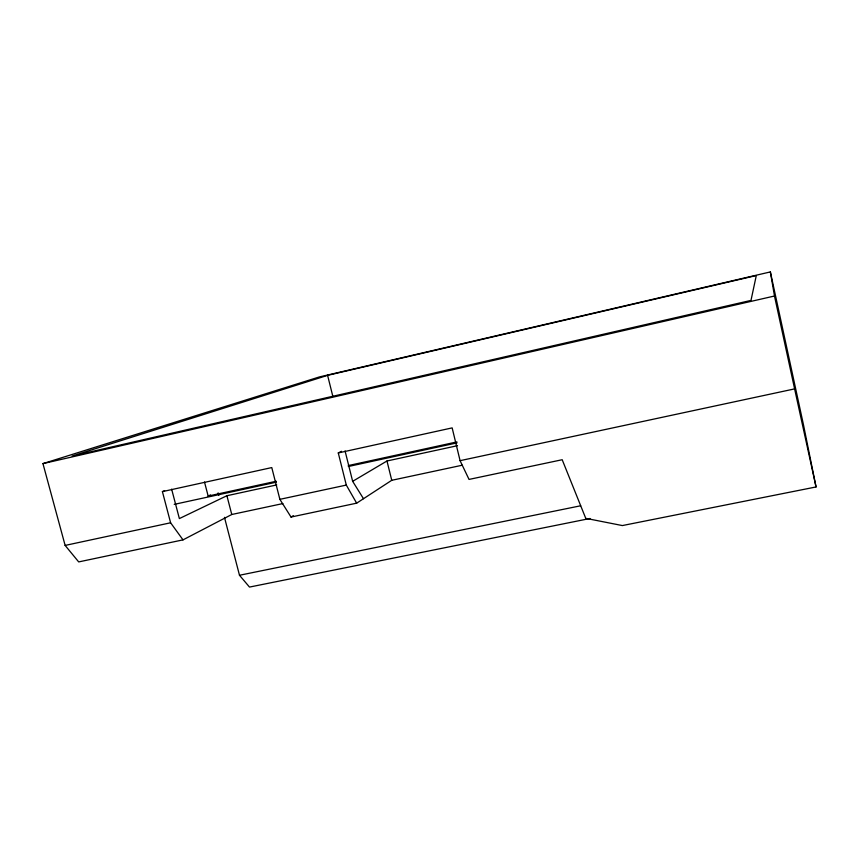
<?xml version="1.0" encoding="UTF-8"?>
<svg xmlns="http://www.w3.org/2000/svg" width="859" height="859" viewBox="0 0 859 859"><rect width="100%" height="100%" fill="white"/><g stroke="black" fill="none" stroke-linecap="round" stroke-linejoin="round"><path stroke-width="1.29" d="M282.869 503.578L231.769 514.498L183.01 539.871L170.608 522.787L162.405 491.627L271.777 467.575L279.873 499.337L291.018 517.043L356.657 503.17L391.747 480.299L462.239 465.224M363.497 498.714L352.652 481.33L386.979 460.993L457.514 445.681M291.018 517.043L293.327 515.679M356.657 503.17L346.306 485.088L338.274 452.94L341.506 451.308M276.738 484.916L226.905 495.729L179.37 518.578L171.639 489.158M204.496 482.017L208.157 496.072L210.562 494.945M162.405 491.627L164.638 490.693M327.601 375.362L72.167 456.032L750.991 300.403L756.296 275.556L327.601 375.362L332.777 396.128M183.01 539.871L78.695 561.915L65.134 545.422L42.95 463.613L319.376 376.94L770.362 271.927L803.466 424.765L816.05 486.956L622.367 525.568L585.752 518.331L562.194 459.726L469.035 479.419L460.08 460.671L452.156 427.889L338.274 452.94M42.95 463.613L774.485 296.011L770.362 271.927M208.157 496.072L276.244 481.255M348.26 465.578L456.945 441.923M174.237 504.373L276.34 482.167M348.335 466.501L456.988 442.879M65.134 545.422L170.608 522.787M279.873 499.337L346.306 485.088M460.08 460.671L794.618 388.891L816.05 486.956M224.467 517.333L239.489 575.262L580.663 505.779M590.069 518.482L249.497 587.073L239.489 575.262M218.122 492.873L218.787 495.45M226.905 495.729L231.769 514.498M345.06 450.932L352.652 481.33M386.979 460.993L391.747 480.299M774.485 296.011L794.618 388.891"/></g></svg>
